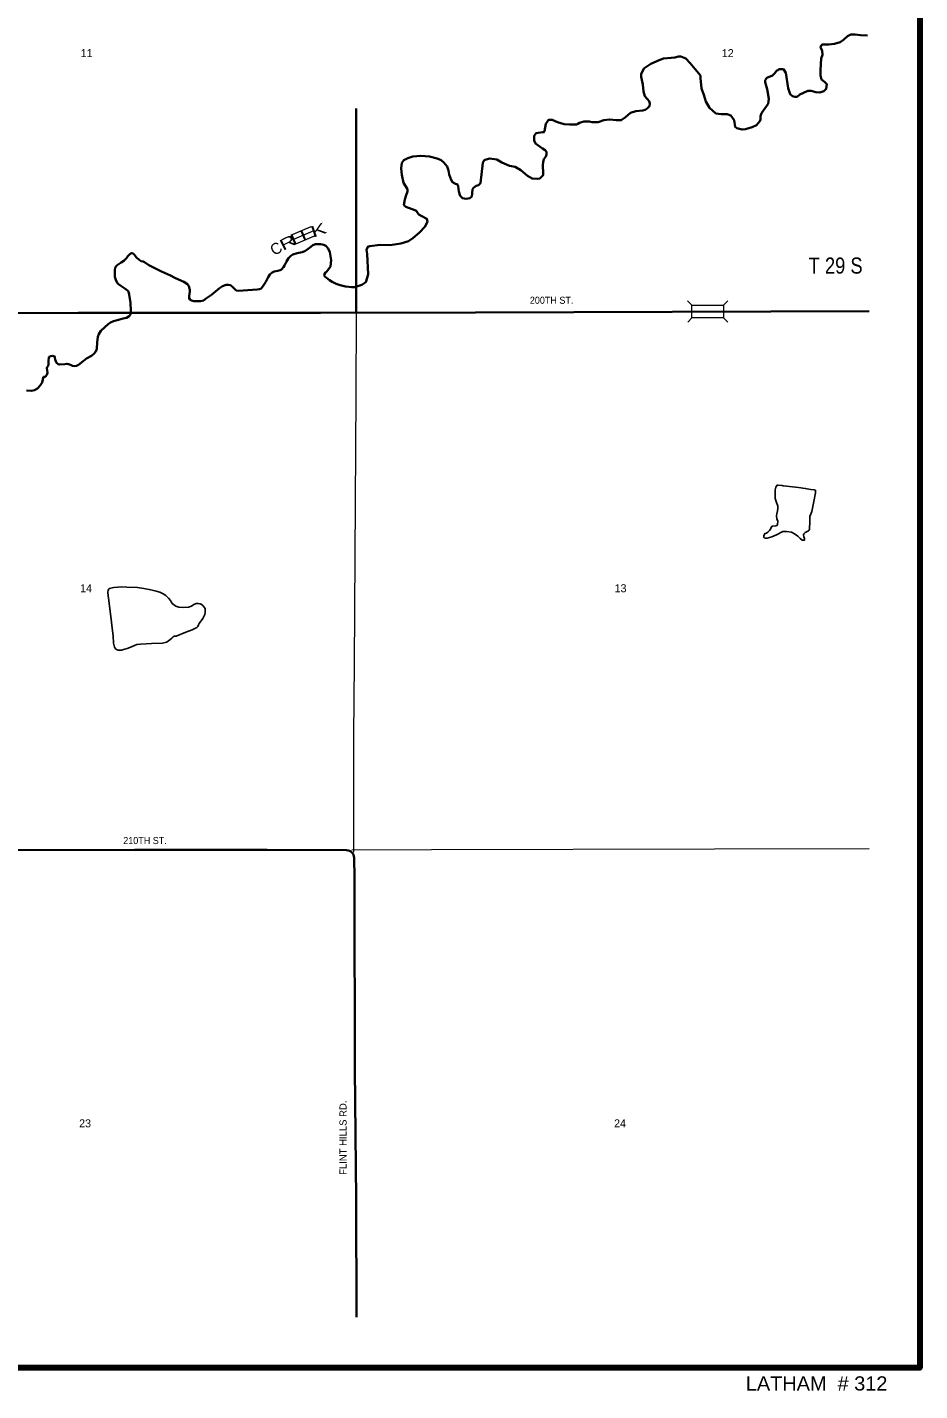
# Model space of a CAD drawing. Extents: x 211 to 6450, y -1095 to 62.
# Drawn here: x 6448.271 to 6449.941, y -1095.137 to -1092.589 of the extents above; entities that cross this region are included whole.
import ezdxf
from ezdxf.enums import TextEntityAlignment as Align

# ---------------------------------------------------------------- set-up
doc = ezdxf.new("R2010")
doc.units = 0
doc.header["$LTSCALE"] = 0.0075
for name, color, linetype, lineweight in [('14', 7, 'Continuous', 35), ('15', 7, 'Continuous', 13), ('21', 7, 'Continuous', 13), ('25', 7, 'Continuous', 25), ('48', 7, 'Continuous', 106)]:
    doc.layers.add(name, color=color, linetype=linetype, lineweight=lineweight)
for name, color, linetype in [('29', 7, 'Continuous'), ('45', 7, 'Continuous'), ('46', 7, 'Continuous'), ('49', 7, 'Continuous')]:
    doc.layers.add(name, color=color, linetype=linetype)

msp = doc.modelspace()

# ---------------------------------------------------------------- linework, layer by layer
at = {"layer": '14'}
for points in [[(6448.886553, -1092.740152), (6448.886553, -1092.750947), (6448.886553, -1093.122348)], [(6446.412879, -1093.147159), (6446.501894, -1093.147159), (6446.77197, -1093.143182), (6446.910606, -1093.141856), (6447.149811, -1093.139205), (6447.531439, -1093.133712), (6447.799811, -1093.127652), (6447.870833, -1093.127273), (6448.137121, -1093.122917), (6448.366477, -1093.122159), (6448.820076, -1093.122538), (6449.10947, -1093.121591), (6449.845833, -1093.118939)], [(6448.133902, -1094.126705), (6448.208902, -1094.126515), (6448.47178, -1094.125947), (6448.720076, -1094.125758), (6448.868561, -1094.126705)], [(6448.882576, -1094.14072), (6448.883333, -1094.177462), (6448.883144, -1094.233333), (6448.883333, -1094.317424), (6448.884091, -1094.411553), (6448.883902, -1094.535795), (6448.886364, -1094.778409), (6448.886932, -1094.999242)]]:
    msp.add_lwpolyline(points, dxfattribs=at)
msp.add_arc((6448.86842, -1094.140939), 0.014205, 1.22667, 89.78228, dxfattribs=at)
at = {"layer": '15'}
for points in [[(6448.886553, -1093.122348), (6448.885985, -1093.275568), (6448.882765, -1093.778598), (6448.881818, -1093.912311), (6448.88125, -1094.130303)], [(6448.87822, -1094.126136), (6449.027462, -1094.125), (6449.556818, -1094.124053), (6449.845833, -1094.123674)]]:
    msp.add_lwpolyline(points, dxfattribs=at)
at = {"layer": '21'}
for p, q in [((6449.514583, -1093.107765), (6449.506439, -1093.1)), ((6449.573674, -1093.107765), (6449.581439, -1093.099621)), ((6449.506818, -1093.139962), (6449.514583, -1093.131818)), ((6449.581818, -1093.139583), (6449.573674, -1093.131818))]:
    msp.add_line(p, q, dxfattribs=at)
msp.add_lwpolyline([(6449.514583, -1093.107765), (6449.573674, -1093.107765), (6449.573674, -1093.131818), (6449.514583, -1093.131818)], close=True, dxfattribs=at)
msp.add_lwpolyline([(6449.514583, -1093.107765), (6449.573674, -1093.107765), (6449.573674, -1093.131818), (6449.514583, -1093.131818)], close=True, dxfattribs=at)
at = {"layer": '25'}
msp.add_line((6449.685606, -1093.445833), (6449.684848, -1093.445644), dxfattribs=at)
at = {"layer": '25', "lineweight": 35}
for points in [[(6449.422348, -1092.744508), (6449.427273, -1092.742992), (6449.430492, -1092.740341), (6449.435417, -1092.735985), (6449.435985, -1092.731061), (6449.43428, -1092.726705), (6449.426136, -1092.717424), (6449.424053, -1092.708712), (6449.422348, -1092.695833), (6449.419697, -1092.681061), (6449.419697, -1092.676326), (6449.424621, -1092.665909), (6449.4375, -1092.657197), (6449.45303, -1092.650379), (6449.461174, -1092.64697), (6449.475758, -1092.646023), (6449.482765, -1092.645455), (6449.489394, -1092.643182), (6449.493561, -1092.643182), (6449.502841, -1092.64697), (6449.510985, -1092.655682), (6449.520644, -1092.666667), (6449.530492, -1092.678977), (6449.530492, -1092.683902), (6449.532576, -1092.702841), (6449.536932, -1092.714773), (6449.540341, -1092.727273), (6449.547348, -1092.739205), (6449.55928, -1092.749621), (6449.568939, -1092.750758), (6449.580303, -1092.750758), (6449.587311, -1092.753409), (6449.593371, -1092.762121), (6449.595076, -1092.774621), (6449.598295, -1092.777273), (6449.608523, -1092.779924), (6449.614962, -1092.778788), (6449.626894, -1092.775568), (6449.635038, -1092.77178), (6449.641667, -1092.764205), (6449.642614, -1092.760985), (6449.642614, -1092.754924), (6449.644886, -1092.749053), (6449.656818, -1092.731629), (6449.658333, -1092.722538), (6449.655114, -1092.704545), (6449.651326, -1092.691477), (6449.651326, -1092.687689), (6449.654545, -1092.683333), (6449.664962, -1092.678977), (6449.669318, -1092.674242), (6449.672538, -1092.669886), (6449.678409, -1092.667045), (6449.685417, -1092.667045), (6449.689773, -1092.673674), (6449.694697, -1092.702462), (6449.697917, -1092.713826), (6449.702273, -1092.717614), (6449.707197, -1092.71875), (6449.710985, -1092.71875), (6449.716477, -1092.714394), (6449.722917, -1092.710985), (6449.731061, -1092.707197), (6449.7375, -1092.707197), (6449.746212, -1092.710038), (6449.753788, -1092.710606), (6449.761364, -1092.708333), (6449.76572, -1092.703977), (6449.766288, -1092.699053), (6449.766856, -1092.695265), (6449.7625, -1092.69053), (6449.757008, -1092.686174), (6449.754924, -1092.678598), (6449.754924, -1092.66875), (6449.756439, -1092.64697), (6449.758523, -1092.640152), (6449.757955, -1092.632008), (6449.754735, -1092.626515), (6449.755303, -1092.623864), (6449.757955, -1092.621023), (6449.769886, -1092.621023), (6449.78125, -1092.619508), (6449.791667, -1092.616667), (6449.798106, -1092.611932), (6449.805114, -1092.605303), (6449.811742, -1092.602083), (6449.819697, -1092.602083), (6449.829545, -1092.60322), (6449.842614, -1092.603788)], [(6449.110795, -1092.885227), (6449.115152, -1092.883523), (6449.118939, -1092.880303), (6449.123295, -1092.842235), (6449.125947, -1092.836932), (6449.135795, -1092.834091), (6449.149811, -1092.835795), (6449.159091, -1092.841667), (6449.173106, -1092.847727), (6449.183902, -1092.849432), (6449.194318, -1092.855871), (6449.206818, -1092.866098), (6449.215909, -1092.871023), (6449.225189, -1092.872159), (6449.230114, -1092.871023), (6449.235985, -1092.865152), (6449.235985, -1092.861742), (6449.235417, -1092.846591), (6449.236553, -1092.84072), (6449.237689, -1092.835227), (6449.241477, -1092.830303), (6449.242424, -1092.826515), (6449.242424, -1092.821212), (6449.239773, -1092.818371), (6449.234848, -1092.815152), (6449.22197, -1092.805871), (6449.219697, -1092.8), (6449.219697, -1092.791288), (6449.222917, -1092.786364), (6449.234848, -1092.784848), (6449.237689, -1092.784848), (6449.238636, -1092.782576), (6449.241477, -1092.769129), (6449.246212, -1092.761932), (6449.252841, -1092.761364), (6449.263068, -1092.76572), (6449.275568, -1092.769508), (6449.285795, -1092.770644), (6449.298295, -1092.770644), (6449.300947, -1092.768939), (6449.304167, -1092.767424), (6449.312311, -1092.764583), (6449.322159, -1092.764583), (6449.32803, -1092.76572), (6449.338826, -1092.76572), (6449.349811, -1092.7625), (6449.360606, -1092.760795), (6449.373674, -1092.7625), (6449.373106, -1092.7625), (6449.382197, -1092.7625), (6449.389962, -1092.756439), (6449.399621, -1092.748864), (6449.40947, -1092.745644), (6449.422348, -1092.744508)], [(6448.931629, -1092.995076), (6448.950189, -1092.995644), (6448.970265, -1092.992803), (6448.98447, -1092.988447), (6448.992614, -1092.982955), (6449.005114, -1092.972159), (6449.014962, -1092.961742), (6449.019886, -1092.952462), (6449.01875, -1092.946402), (6449.00947, -1092.941477), (6449.003598, -1092.938826), (6449.001326, -1092.935606), (6448.999242, -1092.931818), (6448.991477, -1092.928409), (6448.979545, -1092.924053), (6448.975758, -1092.921402), (6448.977273, -1092.910417), (6448.980114, -1092.902273), (6448.982765, -1092.895644), (6448.982765, -1092.891288), (6448.975189, -1092.879356), (6448.97197, -1092.864583), (6448.970833, -1092.852652), (6448.97178, -1092.842235), (6448.975379, -1092.836932), (6448.983144, -1092.833144), (6448.992235, -1092.830303), (6449.007386, -1092.828788), (6449.023674, -1092.830114), (6449.038258, -1092.833712), (6449.045644, -1092.836932), (6449.050189, -1092.841477), (6449.056439, -1092.849053), (6449.05928, -1092.856439), (6449.060417, -1092.863826), (6449.064015, -1092.874053), (6449.066667, -1092.878409), (6449.072159, -1092.881061), (6449.075568, -1092.881629), (6449.077462, -1092.885417), (6449.078598, -1092.895833), (6449.08125, -1092.903409), (6449.085606, -1092.907765), (6449.092424, -1092.909091), (6449.099242, -1092.907955), (6449.102652, -1092.904735), (6449.10322, -1092.899242), (6449.104167, -1092.891477), (6449.10625, -1092.888447), (6449.110795, -1092.885227)], [(6448.435795, -1093.037879), (6448.439583, -1093.033523), (6448.447159, -1093.02822), (6448.452083, -1093.025379), (6448.457197, -1093.020265), (6448.45947, -1093.016477), (6448.461742, -1093.013636), (6448.463636, -1093.011932), (6448.46572, -1093.010985), (6448.468182, -1093.010985), (6448.471212, -1093.013068), (6448.475758, -1093.018939), (6448.480492, -1093.023485), (6448.48428, -1093.025568), (6448.488068, -1093.026326), (6448.49053, -1093.027841), (6448.498864, -1093.033333), (6448.508523, -1093.038258), (6448.522727, -1093.044886), (6448.539015, -1093.052273), (6448.547348, -1093.056818), (6448.554545, -1093.060038), (6448.564015, -1093.064394), (6448.571023, -1093.068561), (6448.573674, -1093.072348), (6448.575758, -1093.079545), (6448.575758, -1093.082386), (6448.574242, -1093.091288), (6448.574053, -1093.095076), (6448.575947, -1093.097727), (6448.578409, -1093.099242), (6448.582955, -1093.100758), (6448.587879, -1093.100758), (6448.595644, -1093.100568), (6448.601326, -1093.099053), (6448.606818, -1093.095076), (6448.615909, -1093.088447), (6448.631061, -1093.076326), (6448.636742, -1093.072727), (6448.643182, -1093.069886), (6448.647348, -1093.069886), (6448.651515, -1093.070833), (6448.656061, -1093.074621), (6448.660038, -1093.078977), (6448.662121, -1093.080492), (6448.666667, -1093.081061), (6448.684091, -1093.080114), (6448.701326, -1093.078598), (6448.705682, -1093.07803), (6448.708712, -1093.076894), (6448.711553, -1093.073674), (6448.717424, -1093.064205), (6448.72197, -1093.055871), (6448.725189, -1093.050568), (6448.729356, -1093.04697), (6448.733333, -1093.045265), (6448.739773, -1093.04375), (6448.744129, -1093.042614), (6448.74697, -1093.041098), (6448.750568, -1093.036932), (6448.752652, -1093.033902), (6448.75625, -1093.026326), (6448.759848, -1093.020455), (6448.764205, -1093.015909), (6448.768371, -1093.013068), (6448.776136, -1093.010606), (6448.785795, -1093.008712), (6448.790341, -1093.007008), (6448.79697, -1093.002652), (6448.801515, -1092.998864), (6448.805682, -1092.996023), (6448.810417, -1092.994129), (6448.819886, -1092.99375), (6448.826136, -1092.995076), (6448.829545, -1092.99697), (6448.833902, -1093.001894), (6448.837311, -1093.009091), (6448.839583, -1093.024053), (6448.838258, -1093.035985), (6448.831439, -1093.044886), (6448.828977, -1093.047159), (6448.827083, -1093.049811), (6448.826705, -1093.052273), (6448.827841, -1093.054545), (6448.831061, -1093.056818), (6448.836364, -1093.060985), (6448.841477, -1093.064394), (6448.849432, -1093.068371), (6448.856629, -1093.070644), (6448.866667, -1093.073106), (6448.87822, -1093.074432), (6448.88428, -1093.074053), (6448.891477, -1093.07178), (6448.897159, -1093.070265), (6448.904356, -1093.064962), (6448.908712, -1093.050758), (6448.907008, -1093.011932), (6448.905871, -1093.004356), (6448.908144, -1092.998864), (6448.911932, -1092.997727), (6448.931629, -1092.995076)], [(6448.270076, -1093.267424), (6448.279167, -1093.267803), (6448.285038, -1093.266856), (6448.290341, -1093.264015), (6448.295644, -1093.258333), (6448.299053, -1093.252273), (6448.300758, -1093.24678), (6448.301136, -1093.243561), (6448.301894, -1093.242045), (6448.303977, -1093.241667), (6448.305492, -1093.241098), (6448.307765, -1093.238447), (6448.30947, -1093.23428), (6448.308712, -1093.229356), (6448.308144, -1093.225947), (6448.308712, -1093.224053), (6448.310417, -1093.221591), (6448.310985, -1093.219129), (6448.311364, -1093.211742), (6448.311742, -1093.206061), (6448.312689, -1093.204545), (6448.315341, -1093.203409), (6448.318371, -1093.202841), (6448.320265, -1093.20303), (6448.322727, -1093.204167), (6448.323106, -1093.205682), (6448.323864, -1093.20947), (6448.324621, -1093.212879), (6448.326136, -1093.21572), (6448.328977, -1093.217992), (6448.331629, -1093.218939), (6448.341667, -1093.218371), (6448.345265, -1093.217614), (6448.348295, -1093.218182), (6448.352273, -1093.219508), (6448.355871, -1093.221212), (6448.35947, -1093.22197), (6448.363258, -1093.221402), (6448.367045, -1093.219697), (6448.375947, -1093.212689), (6448.382386, -1093.207955), (6448.391856, -1093.202462), (6448.396023, -1093.199242), (6448.399432, -1093.194697), (6448.401326, -1093.189583), (6448.402273, -1093.177841), (6448.403598, -1093.167235), (6448.405114, -1093.161932), (6448.408712, -1093.156061), (6448.416288, -1093.149053), (6448.422538, -1093.143371), (6448.427083, -1093.140152), (6448.432576, -1093.137689), (6448.442045, -1093.135417), (6448.450758, -1093.133144), (6448.457008, -1093.131629), (6448.461932, -1093.128788), (6448.464394, -1093.125568), (6448.465152, -1093.118371), (6448.464773, -1093.103409), (6448.462121, -1093.088258), (6448.460606, -1093.082765), (6448.458902, -1093.080682), (6448.453598, -1093.076894), (6448.446402, -1093.072159), (6448.441856, -1093.06875), (6448.440152, -1093.067045), (6448.4375, -1093.062689), (6448.435417, -1093.055303), (6448.435038, -1093.042614), (6448.435795, -1093.037879)]]:
    msp.add_lwpolyline(points, dxfattribs=at)
at = {"layer": '25'}
for points in [[(6449.674621, -1093.492235), (6449.673485, -1093.497917), (6449.672917, -1093.501515), (6449.673295, -1093.507008), (6449.674811, -1093.511932), (6449.674432, -1093.517614), (6449.673295, -1093.519508), (6449.671212, -1093.520455), (6449.664962, -1093.520833), (6449.664015, -1093.521402), (6449.662879, -1093.523295), (6449.661553, -1093.526705), (6449.659848, -1093.529167), (6449.656629, -1093.532008), (6449.654167, -1093.533902), (6449.650758, -1093.534848), (6449.648674, -1093.539015), (6449.648674, -1093.541288), (6449.649621, -1093.542614), (6449.651894, -1093.543561), (6449.655303, -1093.543561), (6449.663826, -1093.541098), (6449.672538, -1093.536932), (6449.68447, -1093.53125), (6449.691098, -1093.530682), (6449.700568, -1093.532386), (6449.70625, -1093.535227), (6449.712311, -1093.539583), (6449.716667, -1093.543939), (6449.720833, -1093.54697), (6449.722348, -1093.547348), (6449.724242, -1093.547538), (6449.724811, -1093.54678), (6449.725189, -1093.543939), (6449.723485, -1093.540909), (6449.722917, -1093.537311), (6449.723485, -1093.535417), (6449.726326, -1093.533144), (6449.732197, -1093.529735), (6449.733712, -1093.528598), (6449.73428, -1093.526894), (6449.735038, -1093.5125), (6449.735227, -1093.502841), (6449.737311, -1093.49697), (6449.739015, -1093.493561), (6449.740152, -1093.487311), (6449.742614, -1093.475), (6449.745455, -1093.458902), (6449.745265, -1093.453977), (6449.743371, -1093.452841), (6449.736742, -1093.452273), (6449.726515, -1093.450568), (6449.714015, -1093.449053), (6449.685606, -1093.445833)], [(6449.684848, -1093.445644), (6449.683523, -1093.445265), (6449.675947, -1093.444129), (6449.673864, -1093.444697), (6449.671591, -1093.447917), (6449.670076, -1093.45322), (6449.670076, -1093.460606), (6449.670265, -1093.469129), (6449.67178, -1093.475), (6449.675, -1093.483523), (6449.675379, -1093.487689), (6449.674621, -1093.492045), (6449.674621, -1093.492045)], [(6448.59678, -1093.667045), (6448.599811, -1093.669318), (6448.602273, -1093.672348), (6448.603977, -1093.674811), (6448.604356, -1093.677462), (6448.604356, -1093.682008), (6448.603598, -1093.685985), (6448.599811, -1093.69375), (6448.592992, -1093.70322), (6448.591856, -1093.705492), (6448.59072, -1093.708333), (6448.588826, -1093.710417), (6448.579924, -1093.714962), (6448.567992, -1093.719318), (6448.55, -1093.726326), (6448.546402, -1093.726894), (6448.544508, -1093.727841), (6448.541856, -1093.730114), (6448.535227, -1093.735795), (6448.531629, -1093.7375), (6448.524242, -1093.739394), (6448.503977, -1093.74053), (6448.483333, -1093.741288), (6448.476515, -1093.742235), (6448.47178, -1093.744129), (6448.463068, -1093.747917), (6448.458333, -1093.749432), (6448.454167, -1093.750758), (6448.451515, -1093.751515), (6448.448295, -1093.752462), (6448.445644, -1093.752462), (6448.441288, -1093.752462), (6448.438068, -1093.751515), (6448.436932, -1093.750568), (6448.435606, -1093.749242), (6448.434848, -1093.74697), (6448.432955, -1093.739773), (6448.432008, -1093.725758), (6448.429924, -1093.711742), (6448.428977, -1093.700189), (6448.424242, -1093.660227), (6448.422727, -1093.651515), (6448.422348, -1093.644508), (6448.422727, -1093.640909), (6448.423674, -1093.638447), (6448.424811, -1093.637689), (6448.433333, -1093.635795), (6448.448106, -1093.63447), (6448.457576, -1093.635038), (6448.477652, -1093.635795), (6448.489394, -1093.637311), (6448.502273, -1093.639773), (6448.512689, -1093.642614), (6448.519318, -1093.644318), (6448.525568, -1093.647159), (6448.530303, -1093.650379), (6448.534848, -1093.654924)], [(6448.534848, -1093.654924), (6448.535795, -1093.655682), (6448.539015, -1093.660038), (6448.540341, -1093.662689), (6448.542614, -1093.66572), (6448.544697, -1093.667614), (6448.549053, -1093.670265), (6448.554735, -1093.672159), (6448.563068, -1093.673295), (6448.572727, -1093.672348), (6448.578409, -1093.670455), (6448.583144, -1093.667235), (6448.5875, -1093.66553), (6448.590909, -1093.66553), (6448.594508, -1093.665909), (6448.595833, -1093.666477), (6448.59678, -1093.667045)]]:
    msp.add_lwpolyline(points, dxfattribs=at)
at = {"layer": '48'}
msp.add_lwpolyline([(6446.057955, -1095.093939), (6446.057955, -1091.211364), (6449.94053, -1091.211364), (6449.94053, -1095.093939)], close=True, dxfattribs=at)

# ---------------------------------------------------------------- texts
at = {"layer": '29'}
for s, rotation, width, p in [('E', 22.989, 1.55, (6448.781633, -1092.991424)), ('E', 22.989, 1.55, (6448.799814, -1092.983659)), ('K', 19.285, 1.55, (6448.819476, -1092.977247)), ('R', 26.694, 1.5, (6448.763124, -1093.000124))]:
    msp.add_text(s, height=0.02083, rotation=rotation, dxfattribs=dict(at, width=width)).set_placement(p, align=Align.CENTER)
msp.add_text('C', height=0.02083, rotation=30.398, dxfattribs=at).set_placement((6448.742034, -1093.011183), align=Align.CENTER)
at = {"layer": '45'}
for s, p in [('11', (6448.382292, -1092.644508)), ('12', (6449.581439, -1092.644508)), ('14', (6448.381439, -1093.644508)), ('13', (6449.380966, -1093.644508)), ('23', (6448.379545, -1094.644508)), ('24', (6449.380019, -1094.644508))]:
    msp.add_text(s, height=0.01496, dxfattribs=at).set_placement(p, align=Align.CENTER)
at = {"layer": '46', "width": 0.85}
msp.add_text('T 29 S', height=0.03011, dxfattribs=at).set_placement((6449.783239, -1093.049053), align=Align.CENTER)
at = {"layer": '48', "width": 1.05}
msp.add_text('LATHAM  # 312', height=0.02651, dxfattribs=at).set_placement((6449.747633, -1095.136364), align=Align.CENTER)
at = {"layer": '49', "width": 0.95}
for s, p in [('200TH ST.', (6449.252083, -1093.105492)), ('210TH ST.', (6448.491667, -1094.115152))]:
    msp.add_text(s, height=0.01326, dxfattribs=at).set_placement(p, align=Align.CENTER)
at = {"layer": '49'}
msp.add_text('FLINT HILLS RD.', height=0.01326, rotation=90, dxfattribs=at).set_placement((6448.868561, -1094.66392), align=Align.CENTER)

doc.saveas('drawing.dxf')
